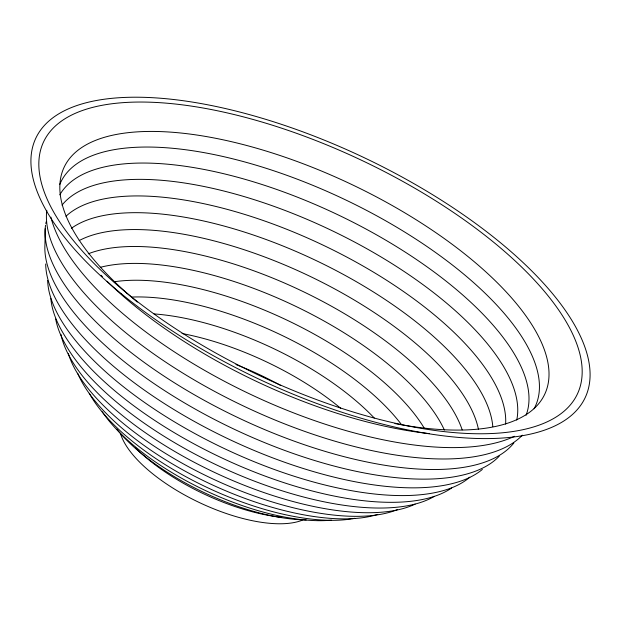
<?xml version="1.0" encoding="UTF-8"?>
<svg xmlns="http://www.w3.org/2000/svg" width="621" height="621" viewBox="0 0 621 621"><rect width="100%" height="100%" fill="white"/><g stroke="black" fill="none" stroke-linecap="round" stroke-linejoin="round"><path stroke-width="0.93" d="M45.193 228.675L44.953 244.418A253.228 102.186 25.3 0 0 237.323 430.687A253.228 102.186 25.3 0 0 499.245 456.148M59.795 194.854A258.002 104.118 25.3 0 1 336.031 213.888A258.002 104.118 25.3 0 1 526.08 415.263M137.357 302.078A265.757 107.247 25.3 0 1 152.091 131.427A265.757 107.247 25.3 0 1 515.997 303.071A265.757 107.247 25.3 0 1 394.94 423.569M79.162 240.599A230.476 93.01 25.3 0 1 307.154 274.971A230.476 93.01 25.3 0 1 478.434 429.336M71.462 228.256A238.806 96.371 25.3 0 1 313.512 259.337A238.806 96.371 25.3 0 1 492.795 426.611M88.229 253.826A221.247 89.284 25.3 0 1 299.229 289.712A221.247 89.284 25.3 0 1 462.179 429.864M100.229 267.356A211.14 85.209 25.3 0 1 292.957 305.012A211.14 85.209 25.3 0 1 444.388 430.043M62.015 205.147A252.592 101.929 25.3 0 1 328.827 229.133A252.592 101.929 25.3 0 1 516.719 420.083M65.95 216.294A246.188 99.344 25.3 0 1 321.593 244.441A246.188 99.344 25.3 0 1 505.61 424.12M59.748 184.522A262.396 105.888 25.3 0 1 343.188 198.751A262.396 105.888 25.3 0 1 534.091 408.742M114.124 281.779A200.203 80.792 25.3 0 1 424.422 428.459M131.994 297.055A188.474 76.057 25.3 0 1 401.275 424.337M182.023 333.508A162.834 65.71 25.3 0 1 340.665 408.253M154.008 313.916A175.999 71.027 25.3 0 1 374.277 418.034M235.964 364.558A149.024 60.136 25.3 0 1 280.7 385.494M429.266 433.605A273.364 110.313 25.3 0 1 107.068 281.305M102.38 276.624A273.364 110.313 25.3 0 1 101.037 275.243M415.154 504.128A205.931 83.105 25.3 0 1 211.45 470.951A205.931 83.105 25.3 0 1 60.943 334.331M434.374 496.326A217.187 87.646 25.3 0 1 218.98 466.076A217.187 87.646 25.3 0 1 55.665 318.984M451.614 488.013A227.581 91.838 25.3 0 1 220.89 457.475A227.581 91.838 25.3 0 1 50.844 298.569M469.787 477.2A237.075 95.673 25.3 0 1 227.853 450.225A237.075 95.673 25.3 0 1 47.662 280.467M482.354 469.422A245.637 99.127 25.3 0 1 230.414 439.909A245.637 99.127 25.3 0 1 45.698 263.987M513.854 442.983A259.819 104.848 25.3 0 1 243.098 420.044A259.819 104.848 25.3 0 1 45.55 225.237M45.814 223.552A259.819 104.848 25.3 0 1 46.14 221.891M522.37 435.158A265.384 107.099 25.3 0 1 244.899 406.685A265.384 107.099 25.3 0 1 46.777 210.348M514.514 436.284A269.91 108.923 25.3 0 1 250.698 394.42A269.91 108.923 25.3 0 1 50.891 217.125M302.225 520.219A107.278 43.291 25.3 0 1 198.782 502.273A107.278 43.291 25.3 0 1 120.521 433.621M377.762 514.382A181.037 73.053 25.3 0 1 209.463 483.542A181.037 73.053 25.3 0 1 77.672 373.198M397.324 509.655A193.868 78.23 25.3 0 1 210.34 477.759A193.868 78.23 25.3 0 1 68.326 353.411M281.732 517.332A123.121 49.688 25.3 0 1 135.386 447.834M306.254 519.932A138.475 55.882 25.3 0 1 116.732 429.08M331.49 520.165A153.286 61.859 25.3 0 1 102.248 411.801M354.886 518.287A167.491 67.588 25.3 0 1 352.216 518.776M351.3 518.931A167.491 67.588 25.3 0 1 204.744 486.352A167.491 67.588 25.3 0 1 89.269 393.318M126.606 292.957A295.185 119.123 25.3 0 0 575.644 397.37A295.185 119.123 25.3 0 0 229.25 113.379A295.185 119.123 25.3 0 0 126.606 292.957M121.258 293.686A303.77 122.585 25.3 0 0 583.352 401.143A303.77 122.585 25.3 0 0 226.89 108.885A303.77 122.585 25.3 0 0 121.258 293.686"/></g></svg>
